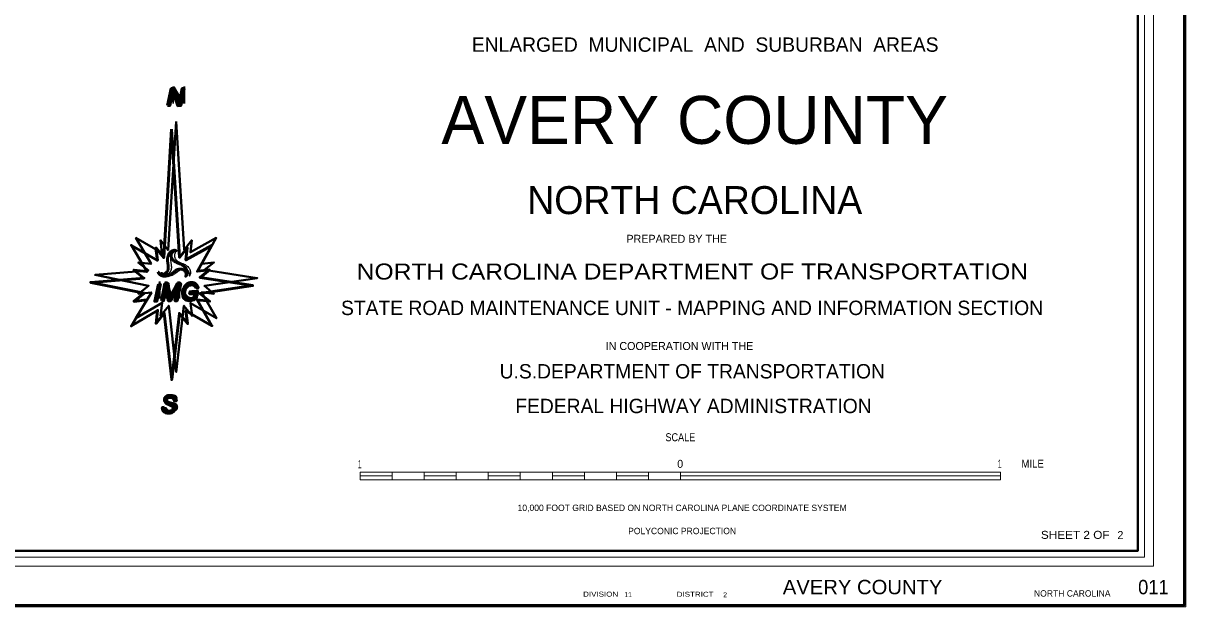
# Model space of a CAD drawing. Extents: x 290982 to 389181, y 235359 to 358428.
# Drawn here: x 364233 to 387612, y 302031 to 313777 of the extents above; entities that cross this region are included whole.
import ezdxf
from ezdxf.enums import TextEntityAlignment as Align

# ---------------------------------------------------------------- set-up
doc = ezdxf.new("R2010")
doc.units = 0
doc.header["$LTSCALE"] = 52
doc.header["$PDMODE"] = 32
doc.header["$PDSIZE"] = 26
doc.layers.add('1', color=7, linetype='Continuous', lineweight=25)
doc.layers.add('20', color=7, linetype='Continuous', lineweight=40)
doc.layers.add('12', color=7, linetype='Continuous')

msp = doc.modelspace()

# ---------------------------------------------------------------- hatches: boundary and pattern name
at = {"layer": '20'}
for points in [[(367136.44, 312117.89), (367177.9, 312117.89), (367239.52, 312403.79), (367343.72, 312116.77), (367400.87, 312117.89), (367469.22, 312459.85), (367428.88, 312460.97), (367368.37, 312162.74), (367351.57, 312222.44), (367321.88, 312300.36), (367260.81, 312460.97), (367209.27, 312460.97)], [(366950.53, 308522.53), (366990.78, 308522.53), (366918.15, 308179.16), (366877.9, 308179.16)], [(367013.63, 308191.01), (367053.75, 308191.01), (367096.26, 308408.52), (367113.18, 308494.78), (367123.52, 308410.14), (367150.43, 308191.01), (367194.4, 308191.01), (367314.8, 308416.98), (367334.62, 308455.77), (367359.61, 308494.78), (367323.68, 308356.1), (367284.89, 308191.01), (367325.35, 308191.01), (367399.31, 308534.39), (367333.3, 308534.39), (367220.93, 308323.37), (367182.82, 308245.27), (367175.51, 308311.49), (367148.17, 308534.39), (367080.79, 308534.39)], [(367710.91, 308436.35), (367750.12, 308444.19), (367742.28, 308475.59), (367729.96, 308500.25), (367712.03, 308519.31), (367695.22, 308531.65), (367672.81, 308540.62), (367645.92, 308546.22), (367619.03, 308548.46), (367592.14, 308546.22), (367570.85, 308542.86), (367548.44, 308533.89), (367520.43, 308519.31), (367500.26, 308504.74), (367481.21, 308481.19), (367467.77, 308458.77), (367450.96, 308427.38), (367438.64, 308383.65), (367437.52, 308337.68), (367440.88, 308295.08), (367448.72, 308263.68), (367465.53, 308236.77), (367492.42, 308213.23), (367515.95, 308200.9), (367543.96, 308193.05), (367570.85, 308189.68), (367598.86, 308191.93), (367638.08, 308200.9), (367671.69, 308212.11), (367709.79, 308234.53), (367737.8, 308372.44), (367587.66, 308371.32), (367579.81, 308332.08), (367685.14, 308329.83), (367671.69, 308262.56), (367647.04, 308247.99), (367616.79, 308236.77), (367591.02, 308233.41), (367568.61, 308232.29), (367546.2, 308235.65), (367521.55, 308246.87), (367506.98, 308256.96), (367492.42, 308269.29), (367480.09, 308295.08), (367474.49, 308317.5), (367474.49, 308344.41), (367480.09, 308376.92), (367491.3, 308411.68), (367505.86, 308446.44), (367523.79, 308466.62), (367549.56, 308487.92), (367580.93, 308501.37), (367598.86, 308505.86), (367623.51, 308509.22), (367645.92, 308508.1), (367668.33, 308499.13), (367692.98, 308480.07), (367701.94, 308465.5)], [(367072.02, 306051.42), (367029.44, 306041.33), (367031.68, 306009.94), (367041.77, 305983.03), (367058.57, 305960.61), (367075.38, 305947.15), (367094.43, 305937.06), (367124.68, 305930.33), (367148.21, 305926.97), (367190.79, 305929.21), (367219.92, 305937.06), (367249.05, 305953.88), (367270.34, 305972.94), (367286.03, 305999.85), (367290.51, 306020.03), (367290.51, 306037.97), (367289.39, 306055.91), (367281.55, 306073.85), (367265.86, 306091.79), (367246.81, 306104.12), (367213.2, 306118.69), (367177.34, 306134.39), (367139.25, 306152.33), (367122.44, 306166.91), (367112.36, 306188.21), (367112.36, 306202.78), (367117.96, 306217.36), (367131.4, 306230.81), (367154.93, 306242.03), (367178.46, 306245.39), (367205.35, 306244.27), (367226.64, 306237.54), (367249.05, 306224.09), (367262.5, 306207.27), (367268.1, 306191.57), (367271.46, 306173.63), (367312.92, 306176.44), (367307.32, 306199.98), (367299.47, 306225.77), (367284.91, 306248.19), (367273.7, 306260.52), (367254.65, 306273.98), (367227.76, 306281.83), (367196.39, 306286.31), (367173.98, 306284.07), (367140.37, 306281.83), (367120.2, 306273.98), (367093.31, 306253.8), (367079.86, 306236.98), (367070.9, 306212.31), (367070.9, 306188.77), (367076.5, 306166.34), (367093.31, 306139.44), (367121.32, 306117.01), (367151.57, 306101.32), (367189.67, 306083.38), (367218.8, 306068.8), (367241.21, 306051.98), (367247.93, 306032.92), (367246.81, 306016.11), (367236.73, 305997.05), (367222.16, 305984.71), (367206.47, 305975.74), (367188.55, 305969.02), (367161.66, 305967.89), (367137.01, 305970.14), (367116.84, 305977.99), (367096.67, 305986.96), (367084.34, 305998.17), (367076.5, 306011.62), (367070.9, 306027.32), (367070.9, 306039.65)]]:
    msp.add_hatch(color=256, dxfattribs=at).paths.add_polyline_path(points)

# ---------------------------------------------------------------- linework, layer by layer
at = {"layer": '1', "lineweight": 13}
msp.add_lwpolyline([(387612.41, 302030.51), (290981.77, 302030.51), (290981.77, 358427.55), (387612.41, 358427.55)], close=True, dxfattribs=at)
at = {"layer": '1'}
msp.add_point((387577.41, 302065.51), dxfattribs=at)
msp.add_point((387577.41, 302065.51), dxfattribs=at)
at = {"layer": '20', "lineweight": 13}
for p, q in [((371011.39, 304588.25), (371011.39, 304738)), ((371011.39, 304738), (377448.77, 304738)), ((371011.39, 304663.12), (371655.13, 304663.12)), ((371655.13, 304588.25), (371655.13, 304738)), ((372298.86, 304588.25), (372298.86, 304738)), ((372298.86, 304663.12), (372942.6, 304663.12)), ((372942.6, 304588.25), (372942.6, 304738)), ((373586.34, 304588.25), (373586.34, 304738)), ((373586.34, 304663.12), (374230.08, 304663.12)), ((374230.08, 304588.25), (374230.08, 304738)), ((374873.81, 304588.25), (374873.81, 304738)), ((374873.81, 304663.12), (375517.55, 304663.12)), ((375517.55, 304588.25), (375517.55, 304738)), ((376161.29, 304588.25), (376161.29, 304738)), ((376161.29, 304663.12), (376805.03, 304663.12)), ((376805.03, 304588.25), (376805.03, 304738)), ((377448.76, 304663.12), (383886.14, 304663.12)), ((371011.39, 304588.25), (377448.77, 304588.25))]:
    msp.add_line(p, q, dxfattribs=at)
at = {"layer": '20'}
for points in [[(291016.77, 358392.55), (387577.41, 358392.55), (387577.41, 302065.51), (291016.77, 302065.51)], [(294204.62, 357283.58), (386651.9, 357283.58), (386651.9, 303157.22), (294204.62, 303157.22)], [(367306.26, 311795.36), (367147.11, 309210.42), (366991.76, 309407.01), (367019.61, 309154.13), (366498.83, 309455.17), (366804.97, 308931.14), (366546.9, 308960.83), (366748.73, 308799.06), (365679.41, 308710.35), (366753.05, 308493.65), (366547.84, 308330.78), (366810.21, 308359.69), (366499.67, 307837.86), (367024.3, 308149.17), (366994.01, 307885.93), (367158.32, 308091.13), (367308.9, 306755.69), (367463.57, 308088.86), (367629.37, 307883.91), (367595.77, 308141.3), (368116.85, 307838.63), (367821.25, 308361.08), (368068.58, 308332.63), (367875.5, 308487.38), (368937.64, 308647.79), (367877.64, 308812.03), (368067.98, 308963.09), (367826.19, 308936.45), (368116.14, 309456.02), (367593.94, 309165.75), (367621.8, 309407.95), (367467.87, 309215.89)]]:
    msp.add_lwpolyline(points, close=True, dxfattribs=at)
at = {"layer": '20', "lineweight": 13}
msp.add_lwpolyline([(293895.43, 357609.05), (293895.43, 302847.94), (294073.98, 303026.61), (294073.98, 357414.22), (386782.51, 357414.22), (386782.51, 303026.61), (294073.98, 303026.61), (293895.43, 302847.94), (386961.09, 302847.94), (386961.09, 357609.05)], close=True, dxfattribs=at)
at = {"layer": '20', "lineweight": 53}
for points in [[(367136.44, 312117.89), (367177.9, 312117.89), (367239.52, 312403.79), (367343.72, 312116.77), (367400.87, 312117.89), (367469.22, 312459.85), (367428.88, 312460.97), (367368.37, 312162.74), (367351.57, 312222.44), (367321.88, 312300.36), (367260.81, 312460.97), (367209.27, 312460.97)], [(367216.62, 311642.88), (367057.47, 309057.94), (366902.12, 309254.53), (366929.98, 309001.65), (366409.19, 309302.69), (366715.33, 308778.66), (366457.26, 308808.35), (366659.1, 308646.58), (365589.77, 308557.87), (366663.41, 308341.16), (366458.2, 308178.3), (366720.57, 308207.21), (366410.04, 307685.38), (366934.66, 307996.69), (366904.38, 307733.45), (367068.68, 307938.65), (367219.27, 306603.2), (367373.94, 307936.38), (367539.73, 307731.43), (367506.14, 307988.82), (368027.22, 307686.15), (367731.62, 308208.6), (367978.94, 308180.14), (367785.87, 308334.89), (368848, 308495.31), (367788, 308659.55), (367978.34, 308810.61), (367736.55, 308783.97), (368026.51, 309303.54), (367504.3, 309013.27), (367532.16, 309255.47), (367378.23, 309063.4)], [(366950.53, 308522.53), (366990.78, 308522.53), (366918.15, 308179.16), (366877.9, 308179.16)], [(367013.63, 308191.01), (367053.75, 308191.01), (367096.26, 308408.52), (367113.18, 308494.78), (367123.52, 308410.14), (367150.43, 308191.01), (367194.4, 308191.01), (367314.8, 308416.98), (367334.62, 308455.77), (367359.61, 308494.78), (367323.68, 308356.1), (367284.89, 308191.01), (367325.35, 308191.01), (367399.31, 308534.39), (367333.3, 308534.39), (367220.93, 308323.37), (367182.82, 308245.27), (367175.51, 308311.49), (367148.17, 308534.39), (367080.79, 308534.39)], [(367710.91, 308436.35), (367750.12, 308444.19), (367742.28, 308475.59), (367729.96, 308500.25), (367712.03, 308519.31), (367695.22, 308531.65), (367672.81, 308540.62), (367645.92, 308546.22), (367619.03, 308548.46), (367592.14, 308546.22), (367570.85, 308542.86), (367548.44, 308533.89), (367520.43, 308519.31), (367500.26, 308504.74), (367481.21, 308481.19), (367467.77, 308458.77), (367450.96, 308427.38), (367438.64, 308383.65), (367437.52, 308337.68), (367440.88, 308295.08), (367448.72, 308263.68), (367465.53, 308236.77), (367492.42, 308213.23), (367515.95, 308200.9), (367543.96, 308193.05), (367570.85, 308189.68), (367598.86, 308191.93), (367638.08, 308200.9), (367671.69, 308212.11), (367709.79, 308234.53), (367737.8, 308372.44), (367587.66, 308371.32), (367579.81, 308332.08), (367685.14, 308329.83), (367671.69, 308262.56), (367647.04, 308247.99), (367616.79, 308236.77), (367591.02, 308233.41), (367568.61, 308232.29), (367546.2, 308235.65), (367521.55, 308246.87), (367506.98, 308256.96), (367492.42, 308269.29), (367480.09, 308295.08), (367474.49, 308317.5), (367474.49, 308344.41), (367480.09, 308376.92), (367491.3, 308411.68), (367505.86, 308446.44), (367523.79, 308466.62), (367549.56, 308487.92), (367580.93, 308501.37), (367598.86, 308505.86), (367623.51, 308509.22), (367645.92, 308508.1), (367668.33, 308499.13), (367692.98, 308480.07), (367701.94, 308465.5)], [(367072.02, 306051.42), (367029.44, 306041.33), (367031.68, 306009.94), (367041.77, 305983.03), (367058.57, 305960.61), (367075.38, 305947.15), (367094.43, 305937.06), (367124.68, 305930.33), (367148.21, 305926.97), (367190.79, 305929.21), (367219.92, 305937.06), (367249.05, 305953.88), (367270.34, 305972.94), (367286.03, 305999.85), (367290.51, 306020.03), (367290.51, 306037.97), (367289.39, 306055.91), (367281.55, 306073.85), (367265.86, 306091.79), (367246.81, 306104.12), (367213.2, 306118.69), (367177.34, 306134.39), (367139.25, 306152.33), (367122.44, 306166.91), (367112.36, 306188.21), (367112.36, 306202.78), (367117.96, 306217.36), (367131.4, 306230.81), (367154.93, 306242.03), (367178.46, 306245.39), (367205.35, 306244.27), (367226.64, 306237.54), (367249.05, 306224.09), (367262.5, 306207.27), (367268.1, 306191.57), (367271.46, 306173.63), (367312.92, 306176.44), (367307.32, 306199.98), (367299.47, 306225.77), (367284.91, 306248.19), (367273.7, 306260.52), (367254.65, 306273.98), (367227.76, 306281.83), (367196.39, 306286.31), (367173.98, 306284.07), (367140.37, 306281.83), (367120.2, 306273.98), (367093.31, 306253.8), (367079.86, 306236.98), (367070.9, 306212.31), (367070.9, 306188.77), (367076.5, 306166.34), (367093.31, 306139.44), (367121.32, 306117.01), (367151.57, 306101.32), (367189.67, 306083.38), (367218.8, 306068.8), (367241.21, 306051.98), (367247.93, 306032.92), (367246.81, 306016.11), (367236.73, 305997.05), (367222.16, 305984.71), (367206.47, 305975.74), (367188.55, 305969.02), (367161.66, 305967.89), (367137.01, 305970.14), (367116.84, 305977.99), (367096.67, 305986.96), (367084.34, 305998.17), (367076.5, 306011.62), (367070.9, 306027.32), (367070.9, 306039.65)]]:
    msp.add_lwpolyline(points, close=True, dxfattribs=at)
for points in [[(367137.31, 309054.55), (367139.32, 309067.51), (367141.93, 309078.58), (367145.7, 309090.53), (367152.43, 309109.63), (367156.53, 309120.24), (367162.11, 309129.14), (367169.54, 309140.34), (367176.59, 309150.73), (367183.48, 309159.85), (367191.16, 309167.37), (367200.43, 309174.82), (367211.81, 309183.75), (367220.98, 309189.24), (367234.64, 309196.14), (367246.34, 309200.66), (367262.31, 309204.31), (367272.06, 309205.44), (367282.38, 309205.38), (367292.61, 309203.97), (367297.48, 309202.09), (367293.8, 309200.27), (367288.65, 309199.41), (367283.38, 309199.33), (367274.49, 309198.6), (367268.46, 309196.41), (367261.16, 309193.33), (367253.63, 309189.27), (367246.73, 309184.21), (367241.86, 309179.85), (367234.97, 309172.57), (367228.8, 309165.1), (367223.37, 309157.71), (367218.52, 309149.73), (367214.3, 309140.64), (367211.13, 309131.22), (367208.66, 309120.77), (367207.35, 309113.31), (367206.63, 309104.45), (367207.67, 309095.06), (367208.97, 309086.23), (367210.23, 309074.86), (367211.43, 309068.2), (367215.35, 309056.17), (367221.35, 309042.73), (367226.65, 309032.53), (367231.57, 309023.58), (367238.39, 309013.62), (367246.97, 309005.04), (367258.61, 308995.19), (367271.73, 308985.03), (367283.37, 308977.66), (367295.33, 308971.72), (367318.48, 308961.7), (367334.28, 308955.11), (367348.65, 308949.24), (367358.49, 308945.42), (367371.61, 308940.4), (367385.33, 308934.92), (367400.55, 308928.34), (367410.81, 308923.08), (367420.33, 308917.42), (367429.07, 308911.98), (367443.26, 308902.58), (367454.87, 308894.14), (367462.71, 308887.82), (367472.87, 308878.29), (367481.79, 308868.55), (367490.38, 308858.58), (367496.91, 308851.16), (367501.73, 308844.68), (367507.95, 308832.23), (367512.83, 308822.44), (367517.8, 308812.36), (367522, 308803.29), (367524.71, 308793.45), (367526.79, 308778.48), (367528.47, 308767.11), (367529.11, 308757.71), (367528.65, 308748.5), (367528.06, 308737.21), (367526.81, 308729.35), (367522.63, 308715.51), (367517.31, 308702.95), (367512.84, 308695.12), (367507.03, 308686.97), (367502.28, 308682.38), (367502.78, 308686.09), (367505.77, 308693.18), (367509.2, 308700.88), (367511.2, 308709.42), (367512.41, 308718.57), (367512.64, 308726.72), (367511.71, 308734.76), (367509.51, 308744.32), (367504.7, 308758.38), (367497.81, 308773.33), (367491.91, 308782.58), (367483.95, 308791.98), (367475.97, 308799.57), (367468.91, 308805.43)], [(366948.89, 308765.47), (366950.39, 308763.95), (366952.02, 308762.04), (366953.56, 308760.06), (366955.15, 308757.89), (366957.21, 308755.02), (366958.96, 308752.67), (366960.67, 308750.51), (366962.74, 308748.18), (366964.36, 308746.61), (366966.11, 308745.13), (366968.77, 308742.97), (366972.13, 308740.34), (366974.68, 308738.47), (366977.3, 308736.68), (366981.08, 308734.38), (366983.71, 308732.99), (366987.58, 308731.29), (366993.04, 308729.3), (366996.05, 308728.38), (367001.61, 308726.94), (367006.74, 308725.87), (367010.12, 308725.25), (367015.91, 308724.35), (367020.14, 308723.81), (367025.3, 308723.35), (367030.76, 308723.11), (367034.06, 308723.12), (367037.09, 308723.24), (367040.6, 308723.52), (367043.48, 308723.85), (367045.91, 308724.21), (367049.61, 308724.89), (367053.11, 308725.66), (367056.15, 308726.45), (367058.86, 308727.23), (367062.5, 308728.4), (367066.74, 308729.91), (367069.54, 308730.96), (367072.06, 308731.97), (367074.95, 308733.24), (367078.23, 308734.89), (367081.22, 308736.7), (367083.65, 308738.44), (367086.25, 308740.44), (367088.71, 308742.34), (367093.16, 308745.74), (367098.47, 308749.75), (367102.72, 308752.97), (367105.09, 308754.8), (367107.32, 308756.74), (367109.75, 308759.22), (367112.07, 308761.84), (367115.07, 308765.39), (367118.57, 308769.68), (367121.66, 308773.7), (367124.03, 308776.92), (367126.11, 308779.87), (367128.42, 308783.27), (367129.97, 308785.63), (367133.6, 308791.37), (367135.94, 308795.33), (367138.99, 308801.1), (367140.81, 308805.09), (367141.94, 308807.92), (367143.14, 308811.4), (367144.39, 308815.92), (367145.64, 308821.23), (367146.44, 308825.01), (367147.46, 308830.5), (367148.45, 308836.59), (367149.34, 308842.76), (367149.82, 308846.55), (367150.06, 308849.76), (367150.33, 308853.97), (367150.58, 308859.44), (367150.67, 308865.12), (367150.52, 308870.85), (367150.1, 308876.32), (367149.59, 308881.26), (367148.64, 308889.87), (367147.64, 308898.43), (367146.71, 308905.96), (367146.12, 308910.78), (367145.24, 308917.89), (367144.86, 308920.99), (367143.96, 308927.92), (367142.73, 308936.72), (367141.09, 308947.26), (367139.4, 308957.73), (367137.9, 308967.41), (367136.53, 308976.64), (367135.25, 308985.92), (367134.3, 308994.1), (367133.99, 309001.54), (367134.12, 309009.35), (367134.56, 309019.01), (367134.98, 309027.75), (367135.58, 309036.75), (367136.42, 309046.43), (367137.31, 309054.55)], [(367468.91, 308805.43), (367456.75, 308812.51), (367446.68, 308816.34), (367434.3, 308822.07), (367424.14, 308824.85), (367415.89, 308826.24), (367399.42, 308828.06), (367388.44, 308828.66), (367372.62, 308828.35), (367365.08, 308827.12), (367343.65, 308820.09), (367331.17, 308815.12), (367321.24, 308810.21), (367311.26, 308804.42), (367298.28, 308795.39), (367284.91, 308785.6), (367267.16, 308772.38), (367250.89, 308759.64), (367233.7, 308745.47), (367222.12, 308736.29), (367212.53, 308729.12), (367201.6, 308722.3), (367185.1, 308713.55), (367169.89, 308705.98), (367157.58, 308700.44), (367147.04, 308696.33), (367135.57, 308692.79), (367121.54, 308689.63), (367102.12, 308685.9), (367090.9, 308684.01), (367077.01, 308684.76), (367057.03, 308686.05), (367044.57, 308687.16), (367035.49, 308689.35), (367022.35, 308694.4), (367013.15, 308698.05), (367003.44, 308702.4), (366991.94, 308709.91), (366979.98, 308718.15), (366971.64, 308726.07), (366962.33, 308737.29), (366957.43, 308744.83), (366952.43, 308754.49), (366949.78, 308761.37), (366948.89, 308765.47)]]:
    msp.add_lwpolyline(points, dxfattribs=at)
at = {"layer": '20', "lineweight": 25}
for points in [[(367205.39, 309054.84), (367207.39, 309067.8), (367210.01, 309078.87), (367213.77, 309090.82), (367220.51, 309109.92), (367224.61, 309120.53), (367230.63, 309130.89), (367237.02, 309140.14), (367244.66, 309151.01), (367251.55, 309160.14), (367259.24, 309167.66), (367268.5, 309175.1), (367279.89, 309184.04), (367289.06, 309189.53), (367302.72, 309196.42), (367314.41, 309200.95), (367330.38, 309204.6), (367340.13, 309205.73), (367350.46, 309205.66), (367360.68, 309204.26), (367365.55, 309202.38), (367362.53, 309201.71), (367357.38, 309200.86), (367350.36, 309200.22), (367342.19, 309198.08), (367336.54, 309196.7), (367329.24, 309193.62), (367321.7, 309189.56), (367314.81, 309184.49), (367309.94, 309180.14), (367303.04, 309172.86), (367296.87, 309165.39), (367291.45, 309158), (367286.6, 309150.02), (367282.37, 309140.93), (367279.2, 309131.51), (367276.74, 309121.05), (367275.42, 309113.6), (367275.04, 309106.01), (367275.75, 309095.35), (367276.82, 309086.28), (367278.3, 309075.15), (367279.51, 309068.49), (367283.43, 309056.46), (367289.42, 309043.02), (367294.73, 309032.82), (367299.65, 309023.87), (367306.47, 309013.9), (367315.05, 309005.33), (367326.68, 308995.48), (367351.45, 308977.95), (367363.41, 308972.01), (367386.55, 308961.99), (367402.36, 308955.4), (367416.73, 308949.53), (367439.68, 308940.69), (367453.4, 308935.2), (367468.62, 308928.63), (367478.88, 308923.37), (367488.41, 308917.7), (367497.15, 308912.27), (367511.34, 308902.87), (367522.95, 308894.43), (367530.79, 308888.11), (367540.95, 308878.58), (367558.46, 308858.87), (367564.98, 308851.45), (367569.81, 308844.96), (367576.32, 308834.58), (367581.65, 308825.34), (367586.26, 308813.96), (367590.07, 308803.57), (367592.78, 308793.74), (367594.86, 308778.77), (367596.54, 308767.4), (367597.19, 308758), (367596.72, 308748.79), (367596.14, 308737.49), (367594.88, 308729.63), (367590.71, 308715.8), (367585.39, 308703.23), (367580.92, 308695.41), (367575.11, 308687.26), (367570.36, 308682.67), (367570.85, 308686.38), (367573.84, 308693.47), (367577.28, 308701.17), (367579.28, 308709.71), (367580.48, 308718.86), (367580.72, 308727.01), (367579.78, 308735.05), (367577.59, 308744.61), (367572.77, 308758.67), (367565.89, 308773.62), (367559.98, 308782.86), (367552.03, 308792.27), (367544.04, 308799.86), (367536.99, 308805.72)], [(367016.96, 308765.76), (367018.46, 308764.23), (367020.1, 308762.33), (367021.64, 308760.35), (367023.23, 308758.18), (367025.29, 308755.31), (367027.03, 308752.95), (367028.74, 308750.8), (367030.82, 308748.47), (367032.44, 308746.9), (367034.19, 308745.42), (367036.85, 308743.26), (367040.21, 308740.63), (367042.76, 308738.75), (367045.37, 308736.97), (367049.16, 308734.66), (367051.79, 308733.28), (367055.66, 308731.57), (367061.12, 308729.59), (367064.12, 308728.67), (367069.69, 308727.23), (367074.82, 308726.15), (367078.2, 308725.54), (367083.98, 308724.63), (367088.21, 308724.1), (367093.37, 308723.63), (367098.84, 308723.4), (367102.14, 308723.41), (367105.17, 308723.53), (367108.68, 308723.8), (367111.56, 308724.14), (367113.99, 308724.5), (367117.69, 308725.17), (367121.18, 308725.95), (367124.23, 308726.74), (367126.93, 308727.52), (367130.58, 308728.69), (367134.81, 308730.2), (367137.62, 308731.25), (367140.13, 308732.26), (367143.03, 308733.53), (367146.3, 308735.18), (367149.29, 308736.98), (367151.72, 308738.73), (367154.33, 308740.73), (367156.78, 308742.62), (367161.24, 308746.03), (367166.54, 308750.04), (367170.8, 308753.26), (367173.17, 308755.09), (367175.4, 308757.03), (367177.83, 308759.51), (367180.14, 308762.13), (367183.15, 308765.68), (367186.65, 308769.97), (367189.73, 308773.98), (367192.1, 308777.21), (367194.18, 308780.16), (367196.5, 308783.55), (367198.05, 308785.91), (367201.68, 308791.66), (367204.01, 308795.62), (367207.07, 308801.39), (367208.89, 308805.38), (367210.02, 308808.21), (367211.21, 308811.68), (367212.46, 308816.21), (367213.72, 308821.52), (367214.51, 308825.3), (367215.53, 308830.78), (367216.52, 308836.88), (367217.42, 308843.05), (367217.9, 308846.83), (367218.14, 308850.05), (367218.41, 308854.26), (367218.66, 308859.73), (367218.75, 308865.41), (367218.6, 308871.14), (367218.17, 308876.61), (367217.67, 308881.55), (367216.72, 308890.16), (367215.71, 308898.72), (367214.79, 308906.25), (367214.19, 308911.07), (367213.32, 308918.18), (367212.93, 308921.27), (367212.04, 308928.21), (367210.81, 308937.01), (367209.17, 308947.55), (367207.48, 308958.02), (367205.98, 308967.7), (367204.6, 308976.92), (367203.33, 308986.2), (367202.38, 308994.39), (367202.06, 309001.82), (367202.2, 309009.64), (367202.63, 309019.3), (367203.06, 309028.04), (367203.65, 309037.03), (367204.49, 309046.71), (367205.39, 309054.84)], [(367536.99, 308805.72), (367524.83, 308812.8), (367513.43, 308818.58), (367502.37, 308822.36), (367492.22, 308825.14), (367483.97, 308826.53), (367467.5, 308828.34), (367456.51, 308828.95), (367440.7, 308828.64), (367433.16, 308827.41), (367411.73, 308820.37), (367399.24, 308815.41), (367389.32, 308810.49), (367379.34, 308804.71), (367366.36, 308795.68), (367352.98, 308785.89), (367335.24, 308772.67), (367318.97, 308759.93), (367301.78, 308745.76), (367290.2, 308736.57), (367280.61, 308729.41), (367269.68, 308722.59), (367253.18, 308713.84), (367237.96, 308706.27), (367225.65, 308700.72), (367215.12, 308696.62), (367203.65, 308693.08), (367189.62, 308689.92), (367170.2, 308686.18), (367158.98, 308684.3), (367143.98, 308684.27), (367124, 308685.56), (367112.64, 308687.45), (367103.56, 308689.63), (367090.42, 308694.69), (367081.23, 308698.34), (367071.51, 308702.69), (367060.02, 308710.2), (367048.06, 308718.44), (367039.72, 308726.36), (367030.41, 308737.58), (367025.51, 308745.12), (367020.5, 308754.77), (367017.85, 308761.66), (367016.96, 308765.76)]]:
    msp.add_lwpolyline(points, dxfattribs=at)
at = {"layer": '20', "lineweight": 13}
for points in [[(377448.76, 304588.25), (383886.14, 304588.25), (383886.14, 304738)], [(377448.76, 304588.25), (377448.76, 304738), (383886.14, 304738)]]:
    msp.add_lwpolyline(points, dxfattribs=at)

# ---------------------------------------------------------------- texts
at = {"layer": '12'}
for s, height, rotation, p in [('ENLARGED  MUNICIPAL  AND  SUBURBAN  AREAS', 289.7, 0.002, (377947.28, 313201.43)), ('NORTH CAROLINA', 563.3, 0.007, (377737.37, 309934.44)), ('PREPARED BY THE', 161, 0.006, (377374.58, 309356.65)), ('STATE ROAD MAINTENANCE UNIT - MAPPING AND INFORMATION SECTION', 289.7, 0.002, (377683.5, 307902.23)), ('IN COOPERATION WITH THE', 161, 0.007, (377430.26, 307198.89)), ('U.S.DEPARTMENT OF TRANSPORTATION', 289.7, 0.006, (377688.28, 306625.89)), ('FEDERAL HIGHWAY ADMINISTRATION', 289.7, 0.006, (377711.98, 305928.02))]:
    msp.add_text(s, height=height, rotation=rotation, dxfattribs=at).set_placement(p, align=Align.CENTER)
msp.add_text('     AVERY COUNTY     ', height=965.6, dxfattribs=at).set_placement((377737.33, 311348.21), align=Align.CENTER)
at = {"layer": '12', "width": 1.15}
msp.add_text('NORTH CAROLINA DEPARTMENT OF TRANSPORTATION', height=321.8, rotation=0.007, dxfattribs=at).set_placement((377689.78, 308618.36), align=Align.CENTER)
at = {"layer": '20'}
for s, height, p in [('N', 350, (367190.33, 312156.6)), ('IMG', 350, (366910.73, 308232.49)), ('S', 350, (367058.35, 305953.86)), ('11', 100, (376321.47, 302225.22)), (' 2', 100, (378271.19, 302221.76)), ('NORTH CAROLINA', 128.7, (384560.17, 302235.36))]:
    msp.add_text(s, height=height, dxfattribs=at).set_placement(p)
for s, height, width, p in [('SCALE', 161, 0.85, (377448.56, 305362.97)), ('1', 161, 0.5, (370999.9, 304818.63)), ('1', 161, 0.5, (383870.55, 304829.58)), ('MILE', 161, 0.9, (384532.93, 304829.77)), ('SHEET 2 OF', 160.9, 1.1, (385389.77, 303397.53)), ('AVERY COUNTY       ', 289.7, 1.05, (381509.23, 302282.8)), ('011', 289.7, 0.95, (386961.54, 302281.46)), ('DIVISION', 100, 1.2, (375845.74, 302234.46)), ('DISTRICT', 100, 1.2, (377746.1, 302232.16))]:
    msp.add_text(s, height=height, dxfattribs=dict(at, width=width)).set_placement(p, align=Align.CENTER)
for s, height, p in [('0', 161, (377444.87, 304826.93)), ('2  ', 160.9, (386357.88, 303393.61))]:
    msp.add_text(s, height=height, dxfattribs=at).set_placement(p, align=Align.CENTER)
for s, rotation, p in [('10,000 FOOT GRID BASED ON NORTH CAROLINA PLANE COORDINATE SYSTEM', 359.995, (377483.43, 303957.66)), ('POLYCONIC PROJECTION', 0.001, (377483.59, 303491.89))]:
    msp.add_text(s, height=128.7, rotation=rotation, dxfattribs=at).set_placement(p, align=Align.CENTER)

doc.saveas('drawing.dxf')
